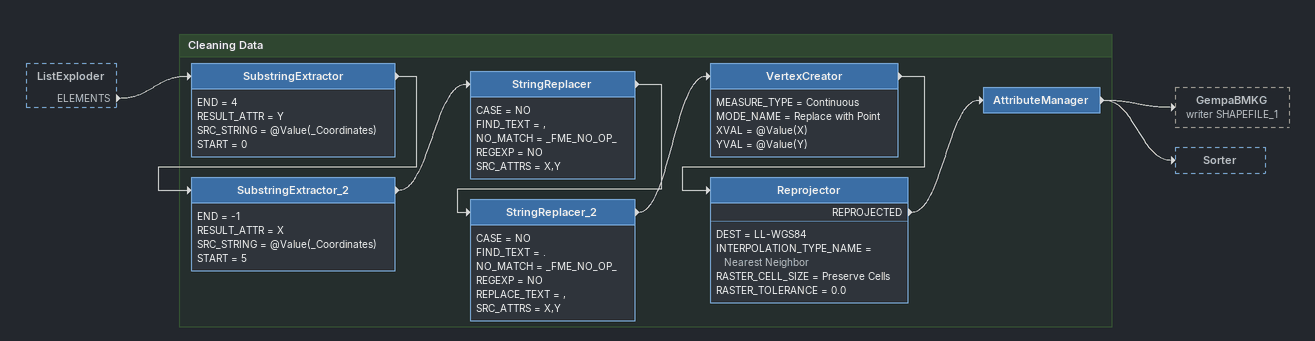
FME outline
ListExploder [outside]
    ELEMENTS -> SubstringExtractor

Bookmark: Cleaning Data
SubstringExtractor
    END = 4
    RESULT_ATTR = Y
    SRC_STRING = @Value(_Coordinates)
    START = 0
    -> SubstringExtractor_2
SubstringExtractor_2
    END = -1
    RESULT_ATTR = X
    SRC_STRING = @Value(_Coordinates)
    START = 5
    -> StringReplacer
StringReplacer
    CASE = NO
    FIND_TEXT = ,
    NO_MATCH = _FME_NO_OP_
    REGEXP = NO
    SRC_ATTRS = X,Y
    -> StringReplacer_2
StringReplacer_2
    CASE = NO
    FIND_TEXT = .
    NO_MATCH = _FME_NO_OP_
    REGEXP = NO
    REPLACE_TEXT = ,
    SRC_ATTRS = X,Y
    -> VertexCreator
VertexCreator
    MEASURE_TYPE = Continuous
    MODE_NAME = Replace with Point
    XVAL = @Value(X)
    YVAL = @Value(Y)
    -> Reprojector
Reprojector
    DEST = LL-WGS84
    INTERPOLATION_TYPE_NAME = Nearest Neighbor
    RASTER_CELL_SIZE = Preserve Cells
    RASTER_TOLERANCE = 0.0
    REPROJECTED -> AttributeManager
AttributeManager
    -> GempaBMKG (writer SHAPEFILE_1)
    -> Sorter
